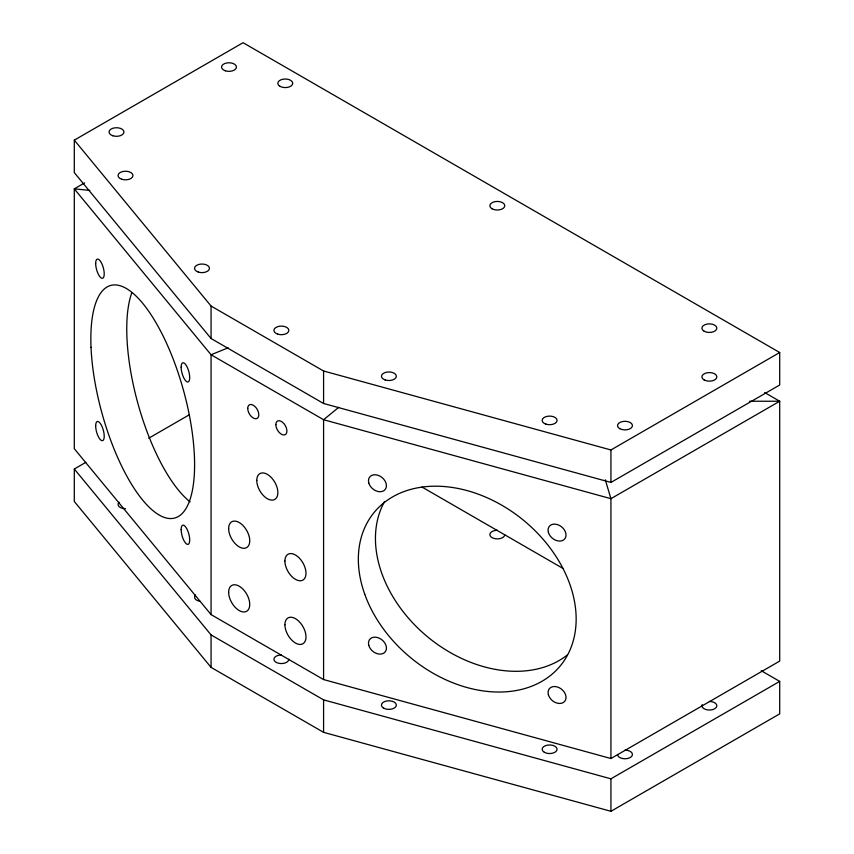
<?xml version="1.0" encoding="UTF-8"?>
<svg xmlns="http://www.w3.org/2000/svg" width="854" height="854" viewBox="0 0 854 854"><rect width="100%" height="100%" fill="white"/><g stroke="black" fill="none" stroke-linecap="round" stroke-linejoin="round"><path stroke-width="1.28" d="M338.76 407.305L323.581 419.72L323.581 679.56L610.93 758.523L779.702 661.081L779.702 401.241L764.693 392.573M74.298 140.141L243.07 42.7L779.702 352.521L779.702 385.005L610.93 482.435L323.581 403.483L211.066 338.515L74.298 172.615L74.298 140.141L211.066 306.042L323.581 370.999L610.93 449.962L779.702 352.521M84.631 182.895L74.298 188.862L74.298 448.702L211.066 614.602L323.581 679.56M761.234 670.721L779.702 681.385L779.702 713.859L610.93 811.3L323.581 732.337L211.066 667.38L74.298 501.479L74.298 468.995L85.784 462.377M148.745 438.198L189.012 414.959M74.298 468.995L211.066 634.906L323.581 699.864L610.93 778.816L779.702 681.385M228.157 347.791L211.066 354.762L211.066 614.602M749.609 401.241L779.702 401.241L610.93 498.683L323.581 419.72L211.066 354.762L74.298 188.862L89.862 190.41M422.057 487.079L562.935 568.412M605.294 479.788L610.93 498.683L610.93 758.523M610.93 449.962L610.93 482.435M610.93 778.816L610.93 811.3M323.581 370.999L323.581 403.483M323.581 699.864L323.581 732.337M211.066 306.042L211.066 338.515M211.066 634.906L211.066 667.38M125.506 508.706A7.462 4.302 0 0 1 119.048 502.237M288.844 659.256A7.462 4.302 0 0 1 281.382 663.569A7.462 4.302 0 0 1 273.931 659.256A7.462 4.302 0 0 1 281.382 654.954M200.071 601.355A7.462 4.302 0 0 1 195.545 595.035M504.778 534.593A7.462 4.302 0 0 1 497.316 538.895A7.462 4.302 0 0 1 489.865 534.593A7.462 4.302 0 0 1 497.316 530.281M709.375 701.433A7.462 4.302 0 0 1 716.805 706.119A7.462 4.302 0 0 1 708.083 709.984A7.462 4.302 0 0 1 702.169 704.625M624.989 750.154A7.462 4.302 0 0 1 632.451 754.456A7.462 4.302 0 0 1 624.989 758.768A7.462 4.302 0 0 1 617.538 754.456M567.483 654.847A120.617 88.923 39.5 0 1 426.776 636.155A120.617 88.923 39.5 0 1 384.546 501.544M190.122 501.853A120.617 42.326 74.6 0 1 138.209 404.561A120.617 42.326 74.6 0 1 131.719 292.986M545.887 424.128A7.462 4.302 0 0 0 557.086 420.392A7.462 4.302 0 0 0 545.887 416.667A7.462 4.302 0 0 0 545.887 424.128M619.716 428.644A7.462 4.302 0 0 0 632.195 426.712A7.462 4.302 0 0 0 623.068 421.438A7.462 4.302 0 0 0 619.716 428.644M704.102 379.923A7.462 4.302 0 0 0 716.581 377.991A7.462 4.302 0 0 0 707.443 372.718A7.462 4.302 0 0 0 704.102 379.923M492.043 208.771A7.462 4.302 0 0 0 504.522 206.849A7.462 4.302 0 0 0 495.395 201.565A7.462 4.302 0 0 0 492.043 208.771M704.102 331.203A7.462 4.302 0 0 0 716.581 329.27A7.462 4.302 0 0 0 707.443 323.997A7.462 4.302 0 0 0 704.102 331.203M279.995 86.339A7.462 4.302 0 0 0 292.474 84.418A7.462 4.302 0 0 0 283.336 79.144A7.462 4.302 0 0 0 279.995 86.339M225.275 70.786A7.462 4.302 0 0 0 236.462 67.06A7.462 4.302 0 0 0 225.275 63.335A7.462 4.302 0 0 0 225.275 70.786M121.78 179.265A7.462 4.302 0 0 0 132.968 175.54A7.462 4.302 0 0 0 121.78 171.803A7.462 4.302 0 0 0 121.78 179.265M112.76 135.743A7.462 4.302 0 0 0 123.947 132.018A7.462 4.302 0 0 0 112.76 128.292A7.462 4.302 0 0 0 112.76 135.743M198.277 272.063A7.462 4.302 0 0 0 209.465 268.327A7.462 4.302 0 0 0 198.277 264.601A7.462 4.302 0 0 0 198.277 272.063M277.657 334.127A7.462 4.302 0 0 0 288.844 330.402A7.462 4.302 0 0 0 277.657 326.666A7.462 4.302 0 0 0 277.657 334.127M385.165 379.955A7.462 4.302 0 0 0 396.352 376.23A7.462 4.302 0 0 0 385.165 372.504A7.462 4.302 0 0 0 385.165 379.955M383.617 708.137A7.462 4.302 0 0 0 396.096 706.205A7.462 4.302 0 0 0 386.958 700.931A7.462 4.302 0 0 0 383.617 708.137M544.35 752.299A7.462 4.302 0 0 0 556.829 750.367A7.462 4.302 0 0 0 547.692 745.094A7.462 4.302 0 0 0 544.35 752.299M364.754 594.245A120.617 88.923 39.5 0 0 550.382 675.578A120.617 88.923 39.5 0 0 486.62 497.53A120.617 88.923 39.5 0 0 364.754 594.245M548.375 532.309A9.949 7.334 39.5 0 0 563.405 540.08A9.949 7.334 39.5 0 0 559.37 525.391A9.949 7.334 39.5 0 0 548.375 532.309M548.375 694.708A9.949 7.334 39.5 0 0 563.405 702.479A9.949 7.334 39.5 0 0 559.37 687.79A9.949 7.334 39.5 0 0 548.375 694.708M368.779 645.368A9.949 7.334 39.5 0 0 383.809 653.129A9.949 7.334 39.5 0 0 379.784 638.44A9.949 7.334 39.5 0 0 368.779 645.368M368.779 482.958A9.949 7.334 39.5 0 0 383.809 490.73A9.949 7.334 39.5 0 0 379.784 476.041A9.949 7.334 39.5 0 0 368.779 482.958M91.026 347.236A120.617 42.326 74.6 0 0 172.23 518.485A120.617 42.326 74.6 0 0 164.79 339.465A120.617 42.326 74.6 0 0 91.026 347.236M95.669 425.9A9.949 3.491 74.6 0 0 102.085 440.707A9.949 3.491 74.6 0 0 102.085 426.648A9.949 3.491 74.6 0 0 95.669 425.9M95.669 263.502A9.949 3.491 74.6 0 0 102.085 278.308A9.949 3.491 74.6 0 0 102.085 264.249A9.949 3.491 74.6 0 0 95.669 263.502M181.144 367.188A9.949 3.491 74.6 0 0 187.56 381.994A9.949 3.491 74.6 0 0 187.56 367.935A9.949 3.491 74.6 0 0 181.144 367.188M181.144 529.587A9.949 3.491 74.6 0 0 187.56 544.404A9.949 3.491 74.6 0 0 187.56 530.334A9.949 3.491 74.6 0 0 181.144 529.587M247.724 408.404A7.835 4.526 60 0 0 256.029 418.738A7.835 4.526 60 0 0 256.029 407.657A7.835 4.526 60 0 0 247.724 408.404M275.853 424.641A7.835 4.526 60 0 0 284.158 434.974A7.835 4.526 60 0 0 284.158 423.904A7.835 4.526 60 0 0 275.853 424.641M256.776 480.428A14.913 8.615 60 0 0 272.597 500.113A14.913 8.615 60 0 0 272.597 479.019A14.913 8.615 60 0 0 256.776 480.428M228.648 528.605A14.913 8.615 60 0 0 244.468 548.289A14.913 8.615 60 0 0 244.468 527.185A14.913 8.615 60 0 0 228.648 528.605M284.905 561.078A14.913 8.615 60 0 0 300.725 580.763A14.913 8.615 60 0 0 300.725 559.669A14.913 8.615 60 0 0 284.905 561.078M284.905 624.754A14.913 8.615 60 0 0 300.725 644.428A14.913 8.615 60 0 0 300.725 623.335A14.913 8.615 60 0 0 284.905 624.754M228.648 592.27A14.913 8.615 60 0 0 244.468 611.955A14.913 8.615 60 0 0 244.468 590.861A14.913 8.615 60 0 0 228.648 592.27"/></g></svg>
